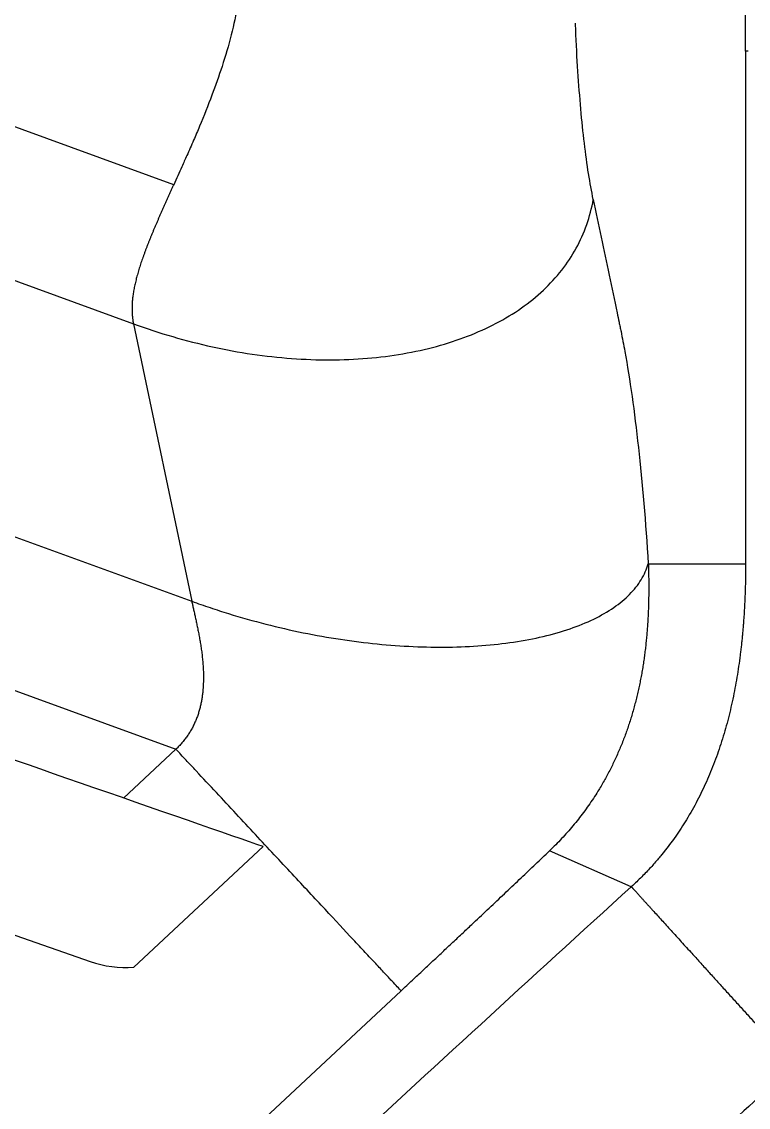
# Model space of a CAD drawing. Header units: inches. Extents: x 2 to 86, y -22 to 129.
# Drawn here: x 56.05 to 60.41, y 34.95 to 41.46 of the extents above; entities that cross this region are included whole.
import ezdxf

# ---------------------------------------------------------------- set-up
doc = ezdxf.new("R2010")
doc.units = ezdxf.units.IN
doc.header["$MEASUREMENT"] = 0
doc.layers.add('BDIM_CYAN', color=4, linetype='Continuous')

# ---------------------------------------------------------------- blocks, each defined once
blk = doc.blocks.new('2026 RHYTHM')
at = {"layer": 'BDIM_CYAN', "color": 3}
for p, q in [((54.5915, 39.4944), (51.2607, 40.7067)), ((49.4073, 40.4597), (54.3502, 38.6606)), ((58.0393, 40.2943), (58.023, 40.2943)), ((49.1528, 39.0163), (54.7001, 36.9972)), ((54.3502, 38.6606), (54.7001, 36.9972)), ((57.4392, 37.2208), (58.0229, 37.2208)), ((51.8473, 37.114), (54.6048, 36.1103)), ((54.6048, 36.1103), (54.2907, 35.8173)), ((54.3526, 34.8033), (55.1282, 35.5266)), ((57.3373, 35.2857), (56.847, 35.5016)), ((49.2177, 28.3786), (55.9556, 34.6618))]:
    blk.add_line(p, q, dxfattribs=at)
at = {"layer": 'BDIM_CYAN', "color": 3, "flags": 128}
blk.add_lwpolyline([(58.023, 40.2943), (58.023, 41.3541), (58.023, 43.243)], dxfattribs=at)
at = {"layer": 'BDIM_CYAN', "color": 3}
for points, knots in [([(55.0055, 40.7895), (55.0047, 40.7807), (55.0032, 40.763), (55.0004, 40.7364), (54.9973, 40.7097), (54.9939, 40.6829), (54.9901, 40.6559), (54.986, 40.6289), (54.9815, 40.6017), (54.9676, 40.5226), (54.9378, 40.3888), (54.8848, 40.2077), (54.8203, 40.0251), (54.7615, 39.8783), (54.71, 39.758), (54.6743, 39.6771), (54.6342, 39.5883), (54.6078, 39.5302), (54.5915, 39.4944)], [0, 0, 0, 0, 0.019435, 0.038982, 0.058645, 0.078426, 0.098328, 0.118355, 0.138508, 0.158792, 0.294625, 0.439168, 0.572536, 0.719574, 0.78621, 0.859788, 0.913696, 1, 1, 1, 1]), ([(57.109, 39.4053), (57.0993, 39.4553), (57.08, 39.5552), (57.0551, 39.7399), (57.0336, 39.9455), (57.0165, 40.1753), (57.0062, 40.3497), (57.0032, 40.4499), (57.0028, 40.4624)], [0, 0, 0, 0, 0.192427, 0.384852, 0.57728, 0.769706, 0.971281, 1, 1, 1, 1]), ([(58.023, 40.2943), (58.023, 40.2389), (58.023, 40.1108), (58.023, 39.9029), (58.023, 39.7022), (58.023, 39.5056), (58.023, 39.3037), (58.023, 39.0475), (58.0229, 38.7225), (58.0229, 38.3655), (58.0229, 38.0141), (58.0229, 37.7247), (58.023, 37.4989), (58.0229, 37.3381), (58.0229, 37.2526), (58.0229, 37.2208)], [0, 0, 0, 0, 0.054102, 0.125, 0.202962, 0.25, 0.316831, 0.400125, 0.5, 0.634078, 0.748591, 0.84298, 0.916578, 0.968979, 1, 1, 1, 1]), ([(54.5915, 39.4944), (54.5888, 39.4884), (54.5833, 39.4764), (54.5752, 39.4584), (54.567, 39.4405), (54.5589, 39.4225), (54.5508, 39.4046), (54.5428, 39.3867), (54.5348, 39.3688), (54.5268, 39.3509), (54.5189, 39.3331), (54.5111, 39.3154), (54.5033, 39.2976), (54.4956, 39.28), (54.4881, 39.2624), (54.4805, 39.2449), (54.4731, 39.2274), (54.4658, 39.21), (54.4587, 39.1928), (54.4516, 39.1756), (54.4447, 39.1584), (54.4379, 39.1414), (54.4313, 39.1245), (54.4249, 39.1077), (54.4186, 39.091), (54.4125, 39.0744), (54.4066, 39.058), (54.4009, 39.0416), (54.3954, 39.0254), (54.3901, 39.0093), (54.3851, 38.9934), (54.3803, 38.9776), (54.3757, 38.9619), (54.3714, 38.9464), (54.3674, 38.9311), (54.3636, 38.916), (54.3601, 38.901), (54.3568, 38.8862), (54.3539, 38.8715), (54.3512, 38.8571), (54.3489, 38.8428), (54.3463, 38.8244), (54.3437, 38.8022), (54.3419, 38.7764), (54.3413, 38.7515), (54.3417, 38.7274), (54.3434, 38.7042), (54.3461, 38.6818), (54.3488, 38.6677), (54.3502, 38.6606)], [0, 0, 0, 0, 0.018692, 0.037386, 0.056082, 0.074779, 0.093478, 0.112178, 0.130879, 0.14958, 0.168282, 0.186985, 0.205688, 0.224391, 0.243094, 0.261798, 0.280501, 0.299204, 0.317906, 0.336607, 0.355307, 0.374006, 0.392704, 0.411401, 0.430097, 0.448794, 0.467491, 0.486189, 0.50489, 0.523592, 0.542296, 0.561, 0.579704, 0.598406, 0.617107, 0.635807, 0.654504, 0.673199, 0.691893, 0.710585, 0.729276, 0.747968, 0.78396, 0.819957, 0.85596, 0.891968, 0.92798, 0.963992, 1, 1, 1, 1]), ([(54.3502, 38.6606), (54.4278, 38.6323), (54.585, 38.5808), (54.9035, 38.4995), (55.3023, 38.4408), (55.7605, 38.4422), (56.1783, 38.5143), (56.478, 38.63), (56.681, 38.7531), (56.8131, 38.8597), (56.9233, 38.9796), (57.0106, 39.1113), (57.074, 39.2534), (57.1, 39.3539), (57.109, 39.4053)], [0, 0, 0, 0, 0.0625, 0.125, 0.25, 0.375, 0.5, 0.625, 0.6875, 0.75, 0.8125, 0.875, 0.9375, 1, 1, 1, 1]), ([(57.109, 39.4053), (57.1248, 39.3299), (57.1566, 39.1792), (57.2041, 38.9531), (57.2398, 38.7834), (57.2616, 38.6798), (57.2695, 38.6421), (57.2815, 38.5857), (57.3066, 38.4562), (57.3425, 38.231), (57.3933, 37.8226), (57.4233, 37.4697), (57.4392, 37.2208)], [0, 0, 0, 0, 0.125, 0.25, 0.375, 0.40625, 0.421875, 0.4375, 0.5, 0.625, 0.75, 1, 1, 1, 1]), ([(54.7001, 36.9972), (54.7366, 36.9839), (54.81, 36.9583), (54.9578, 36.9107), (55.2186, 36.8372), (55.5933, 36.7612), (56.033, 36.7176), (56.4478, 36.723), (56.7576, 36.769), (56.973, 36.8304), (57.1154, 36.8884), (57.2356, 36.9577), (57.3314, 37.037), (57.401, 37.125), (57.4294, 37.1883), (57.4392, 37.2208)], [0, 0, 0, 0, 0.03125, 0.0625, 0.125, 0.25, 0.375, 0.5, 0.625, 0.6875, 0.75, 0.8125, 0.875, 0.9375, 1, 1, 1, 1]), ([(57.4392, 37.2208), (57.4396, 37.2092), (57.4404, 37.1861), (57.4412, 37.1512), (57.4417, 37.1163), (57.4419, 37.0814), (57.4418, 37.0464), (57.4413, 37.0114), (57.4404, 36.9764), (57.4392, 36.9413), (57.4376, 36.9062), (57.4356, 36.8711), (57.4333, 36.836), (57.4304, 36.8009), (57.4272, 36.7658), (57.4235, 36.7307), (57.4194, 36.6956), (57.4148, 36.6605), (57.4097, 36.6255), (57.4041, 36.5905), (57.398, 36.5555), (57.3914, 36.5207), (57.3842, 36.4859), (57.3765, 36.4512), (57.3683, 36.4166), (57.3595, 36.3821), (57.3502, 36.3478), (57.3402, 36.3136), (57.3297, 36.2795), (57.3186, 36.2457), (57.3068, 36.212), (57.2945, 36.1785), (57.2816, 36.1452), (57.268, 36.1122), (57.2538, 36.0794), (57.239, 36.0469), (57.2236, 36.0147), (57.2076, 35.9827), (57.1909, 35.9511), (57.1736, 35.9198), (57.1557, 35.8888), (57.1345, 35.8538), (57.1097, 35.815), (57.0809, 35.7727), (57.0509, 35.7312), (57.0197, 35.6905), (56.9874, 35.6508), (56.9539, 35.612), (56.9194, 35.5742), (56.8838, 35.5373), (56.8593, 35.5135), (56.847, 35.5016)], [0, 0, 0, 0, 0.018912, 0.037828, 0.056745, 0.075662, 0.094578, 0.113491, 0.132402, 0.15131, 0.170216, 0.18912, 0.208023, 0.226925, 0.245829, 0.264735, 0.283644, 0.302555, 0.321466, 0.340378, 0.35929, 0.378201, 0.397111, 0.416021, 0.434929, 0.453837, 0.472745, 0.491652, 0.510559, 0.529466, 0.548374, 0.567282, 0.586191, 0.605101, 0.624012, 0.642923, 0.661835, 0.680748, 0.699661, 0.718573, 0.737484, 0.756393, 0.783456, 0.810518, 0.837583, 0.864652, 0.891727, 0.918803, 0.945865, 0.972912, 1, 1, 1, 1]), ([(58.0229, 37.2208), (58.0229, 37.2106), (58.0229, 37.1901), (58.0226, 37.1595), (58.0221, 37.1288), (58.0215, 37.0982), (58.0207, 37.0677), (58.0196, 37.0372), (58.0184, 37.0067), (58.017, 36.9763), (58.0153, 36.9459), (58.0135, 36.9156), (58.0114, 36.8853), (58.0091, 36.855), (58.0066, 36.8247), (58.0039, 36.7945), (58.0009, 36.7644), (57.9977, 36.7342), (57.9942, 36.7041), (57.9862, 36.6395), (57.9718, 36.5413), (57.9471, 36.4108), (57.9167, 36.2825), (57.8805, 36.1568), (57.8379, 36.034), (57.7894, 35.9158), (57.7335, 35.8), (57.6721, 35.691), (57.601, 35.5822), (57.5426, 35.5049), (57.4988, 35.4524), (57.4769, 35.4271), (57.4531, 35.4007), (57.4274, 35.3732), (57.3995, 35.3447), (57.3694, 35.3153), (57.3482, 35.2957), (57.3373, 35.2857)], [0, 0, 0, 0, 0.014226, 0.028437, 0.042636, 0.056823, 0.071001, 0.085171, 0.099337, 0.1135, 0.127662, 0.141825, 0.155993, 0.170168, 0.184351, 0.198545, 0.212753, 0.226977, 0.241219, 0.255481, 0.318773, 0.381748, 0.444575, 0.507442, 0.56949, 0.631464, 0.691175, 0.754184, 0.810363, 0.876407, 0.891157, 0.906843, 0.923485, 0.941103, 0.959716, 0.979342, 1, 1, 1, 1]), ([(54.7001, 36.9972), (54.7009, 36.9936), (54.7024, 36.9863), (54.7049, 36.975), (54.7074, 36.9633), (54.71, 36.9514), (54.7127, 36.9392), (54.7155, 36.9267), (54.7183, 36.9139), (54.7212, 36.9008), (54.7241, 36.8875), (54.727, 36.8739), (54.73, 36.8601), (54.7329, 36.846), (54.7358, 36.8317), (54.7387, 36.8172), (54.7416, 36.8025), (54.7444, 36.7875), (54.7472, 36.7723), (54.7499, 36.7569), (54.7525, 36.7414), (54.7549, 36.7256), (54.7573, 36.7096), (54.7595, 36.6935), (54.7615, 36.6771), (54.7634, 36.6606), (54.7651, 36.6439), (54.7665, 36.6271), (54.7678, 36.6101), (54.7688, 36.5929), (54.7695, 36.5755), (54.77, 36.558), (54.7702, 36.5404), (54.77, 36.5226), (54.7695, 36.5048), (54.7686, 36.4867), (54.7672, 36.4667), (54.765, 36.4447), (54.7618, 36.4207), (54.7578, 36.3966), (54.7528, 36.3725), (54.7468, 36.3485), (54.7397, 36.3245), (54.7315, 36.3008), (54.7221, 36.2773), (54.7115, 36.2542), (54.6998, 36.2315), (54.6868, 36.2094), (54.6727, 36.188), (54.6573, 36.1673), (54.6409, 36.1473), (54.6235, 36.1282), (54.6111, 36.1163), (54.6048, 36.1103)], [0, 0, 0, 0, 0.017855, 0.035707, 0.053557, 0.071407, 0.089259, 0.107113, 0.124969, 0.142828, 0.160691, 0.178556, 0.196423, 0.214292, 0.232162, 0.250032, 0.267901, 0.285769, 0.303635, 0.321499, 0.33936, 0.35722, 0.375076, 0.39293, 0.410781, 0.428631, 0.446478, 0.464326, 0.482174, 0.500024, 0.517879, 0.535736, 0.553594, 0.571451, 0.589309, 0.607167, 0.62503, 0.64848, 0.67193, 0.695371, 0.718801, 0.742229, 0.765667, 0.789114, 0.812555, 0.835985, 0.859405, 0.882824, 0.90625, 0.929684, 0.953122, 0.976562, 1, 1, 1, 1]), ([(55.1282, 35.5266), (54.7629, 35.6534), (53.2087, 36.193), (53.2087, 36.193), (53.0616, 36.2447), (52.8978, 36.2411), (52.7536, 36.1831), (52.7536, 36.1831), (51.1208, 35.5146), (51.1208, 35.5146), (51.0318, 35.4788), (50.9307, 35.4766), (50.8398, 35.5085), (50.8398, 35.5085), (48.8394, 36.211), (48.8394, 36.211), (48.6923, 36.2627), (48.5285, 36.2591), (48.3843, 36.2011), (48.3843, 36.2011), (46.7574, 35.5465), (46.7574, 35.5465), (46.6684, 35.5107), (46.5673, 35.5085), (46.4764, 35.5404), (46.4764, 35.5404), (44.4807, 36.2333), (44.4807, 36.2333), (44.3336, 36.285), (44.1698, 36.2814), (44.0256, 36.2234), (44.0256, 36.2234), (42.3995, 35.5519), (42.3995, 35.5519), (42.3104, 35.5161), (42.2093, 35.5139), (42.1185, 35.5458), (42.1185, 35.5458), (40.1181, 36.2483), (40.1181, 36.2483), (39.9709, 36.3), (39.8072, 36.2965), (39.663, 36.2385), (39.663, 36.2385), (38.0361, 35.5838), (38.0361, 35.5838), (37.947, 35.548), (37.8459, 35.5458), (37.7551, 35.5777), (37.7551, 35.5777), (35.7594, 36.2706), (35.7594, 36.2706), (35.6123, 36.3223), (35.4485, 36.3188), (35.3043, 36.2607), (35.3043, 36.2607), (33.6715, 35.5922), (33.6715, 35.5922), (33.5825, 35.5564), (33.4814, 35.5542), (33.3905, 35.5861), (33.3905, 35.5861), (31.3901, 36.2886), (31.3901, 36.2886), (31.243, 36.3403), (31.0792, 36.3368), (30.935, 36.2787), (30.935, 36.2787), (29.3081, 35.6241), (29.3081, 35.6241), (29.2191, 35.5883), (29.1179, 35.5861), (29.0271, 35.618), (29.0271, 35.618), (28.713, 35.7271), (28.334, 35.8587)], [0.0886599, 0.0886599, 0.0886599, 0.0886599, 0.1014493, 0.1014493, 0.1014493, 0.115942, 0.115942, 0.115942, 0.1304348, 0.1304348, 0.1304348, 0.1449275, 0.1449275, 0.1449275, 0.1594203, 0.1594203, 0.1594203, 0.173913, 0.173913, 0.173913, 0.1884058, 0.1884058, 0.1884058, 0.2028986, 0.2028986, 0.2028986, 0.2173913, 0.2173913, 0.2173913, 0.2318841, 0.2318841, 0.2318841, 0.2463768, 0.2463768, 0.2463768, 0.2608696, 0.2608696, 0.2608696, 0.2753623, 0.2753623, 0.2753623, 0.2898551, 0.2898551, 0.2898551, 0.3043478, 0.3043478, 0.3043478, 0.3188406, 0.3188406, 0.3188406, 0.3333333, 0.3333333, 0.3333333, 0.3478261, 0.3478261, 0.3478261, 0.3623188, 0.3623188, 0.3623188, 0.3768116, 0.3768116, 0.3768116, 0.3913043, 0.3913043, 0.3913043, 0.4057971, 0.4057971, 0.4057971, 0.4202899, 0.4202899, 0.4202899, 0.4347826, 0.4347826, 0.4347826, 0.4405322, 0.4405322, 0.4405322, 0.4405322]), ([(55.9556, 34.6618), (55.9499, 34.6679), (55.935, 34.6839), (55.902, 34.7193), (55.8586, 34.7658), (55.8051, 34.8231), (55.7421, 34.8907), (55.646, 34.9938), (55.5045, 35.1455), (55.306, 35.3584), (55.0851, 35.5953), (54.8882, 35.8064), (54.747, 35.9578), (54.6658, 36.0449), (54.6252, 36.0885), (54.6048, 36.1103)], [0, 0, 0, 0, 0.0625, 0.125, 0.1875, 0.25, 0.3125, 0.375, 0.5, 0.625, 0.75, 0.875, 0.9375, 0.96875, 1, 1, 1, 1]), ([(28.8968, 35.1776), (29.3755, 35.3689), (30.0054, 35.6207), (30.0054, 35.6207), (30.0942, 35.6564), (30.1951, 35.6587), (30.2858, 35.627), (30.2858, 35.627), (32.271, 34.9331), (32.271, 34.9331), (32.4179, 34.8818), (32.5813, 34.8854), (32.7252, 34.9433), (32.7252, 34.9433), (34.3747, 35.6027), (34.3747, 35.6027), (34.4635, 35.6384), (34.5644, 35.6407), (34.6551, 35.609), (34.6551, 35.609), (36.6403, 34.9151), (36.6403, 34.9151), (36.7872, 34.8637), (36.9506, 34.8674), (37.0945, 34.9253), (37.0945, 34.9253), (38.7334, 35.5804), (38.7334, 35.5804), (38.8222, 35.6161), (38.9231, 35.6184), (39.0138, 35.5867), (39.0138, 35.5867), (40.999, 34.8928), (40.999, 34.8928), (41.1459, 34.8415), (41.3093, 34.8451), (41.4532, 34.903), (41.4532, 34.903), (43.096, 35.5654), (43.096, 35.5654), (43.1848, 35.6011), (43.2857, 35.6034), (43.3764, 35.5716), (43.3764, 35.5716), (45.3616, 34.8778), (45.3616, 34.8778), (45.5086, 34.8264), (45.672, 34.8301), (45.8158, 34.888), (45.8158, 34.888), (47.4547, 35.5431), (47.4547, 35.5431), (47.5435, 35.5788), (47.6444, 35.5811), (47.7351, 35.5494), (47.7351, 35.5494), (49.7203, 34.8555), (49.7203, 34.8555), (49.8672, 34.8041), (50.0306, 34.8078), (50.1745, 34.8657), (50.1745, 34.8657), (51.824, 35.5251), (51.824, 35.5251), (51.9128, 35.5608), (52.0137, 35.5631), (52.1044, 35.5313), (52.1044, 35.5313), (54.0896, 34.8375), (54.0896, 34.8375), (54.1741, 34.8079), (54.2641, 34.7966), (54.3526, 34.8033)], [0.5707255, 0.5707255, 0.5707255, 0.5707255, 0.5797101, 0.5797101, 0.5797101, 0.5942029, 0.5942029, 0.5942029, 0.6086957, 0.6086957, 0.6086957, 0.6231884, 0.6231884, 0.6231884, 0.6376812, 0.6376812, 0.6376812, 0.6521739, 0.6521739, 0.6521739, 0.6666667, 0.6666667, 0.6666667, 0.6811594, 0.6811594, 0.6811594, 0.6956522, 0.6956522, 0.6956522, 0.7101449, 0.7101449, 0.7101449, 0.7246377, 0.7246377, 0.7246377, 0.7391304, 0.7391304, 0.7391304, 0.7536232, 0.7536232, 0.7536232, 0.7681159, 0.7681159, 0.7681159, 0.7826087, 0.7826087, 0.7826087, 0.7971014, 0.7971014, 0.7971014, 0.8115942, 0.8115942, 0.8115942, 0.826087, 0.826087, 0.826087, 0.8405797, 0.8405797, 0.8405797, 0.8550725, 0.8550725, 0.8550725, 0.8695652, 0.8695652, 0.8695652, 0.884058, 0.884058, 0.884058, 0.8985507, 0.8985507, 0.8985507, 0.9068851, 0.9068851, 0.9068851, 0.9068851]), ([(55.9556, 34.6618), (55.9782, 34.683), (56.0232, 34.7249), (56.0898, 34.7871), (56.1551, 34.8482), (56.219, 34.908), (56.2815, 34.9667), (56.3427, 35.0241), (56.4141, 35.0913), (56.4955, 35.1679), (56.5865, 35.254), (56.6753, 35.3381), (56.762, 35.4205), (56.8189, 35.4747), (56.847, 35.5016)], [0, 0, 0, 0, 0.075893, 0.150295, 0.223208, 0.294634, 0.364574, 0.433029, 0.500002, 0.604598, 0.706885, 0.806875, 0.904576, 1, 1, 1, 1]), ([(50.2476, 28.599), (51.4062, 29.7328), (52.5763, 30.8569), (54.9395, 33.0859), (56.1325, 34.1907), (57.3373, 35.2857)], [0, 0, 0, 0, 0.5, 0.5, 1, 1, 1, 1]), ([(57.3373, 35.2857), (57.338, 35.285), (57.3393, 35.2835), (57.3416, 35.281), (57.3441, 35.2782), (57.3468, 35.2752), (57.3498, 35.272), (57.3529, 35.2685), (57.3563, 35.2648), (57.3598, 35.2609), (57.3635, 35.2568), (57.3674, 35.2525), (57.3714, 35.2481), (57.3756, 35.2434), (57.3799, 35.2387), (57.3844, 35.2338), (57.3889, 35.2288), (57.3936, 35.2236), (57.3984, 35.2183), (57.4033, 35.213), (57.4083, 35.2075), (57.4133, 35.202), (57.4184, 35.1963), (57.4236, 35.1906), (57.4289, 35.1849), (57.4342, 35.1791), (57.4395, 35.1732), (57.4449, 35.1673), (57.4503, 35.1614), (57.4557, 35.1555), (57.4749, 35.1343), (57.5106, 35.0952), (57.5672, 35.0329), (57.6282, 34.9656), (57.6793, 34.9094), (57.7177, 34.8672), (57.7421, 34.8403), (57.767, 34.8129), (57.7922, 34.7851), (57.8177, 34.757), (57.8435, 34.7285), (57.8696, 34.6998), (57.8959, 34.6709), (57.9224, 34.6417), (57.9489, 34.6125), (57.9756, 34.5831), (58.0023, 34.5537), (58.029, 34.5244), (58.0557, 34.495), (58.0822, 34.4658), (58.1087, 34.4368), (58.135, 34.4079), (58.161, 34.3792), (58.1869, 34.3509), (58.2124, 34.3228), (58.2376, 34.2951), (58.2624, 34.2679), (58.2868, 34.241), (58.3027, 34.2236), (58.3107, 34.2148)], [0, 0, 0, 0, 0.010658, 0.021193, 0.031607, 0.041897, 0.052066, 0.062112, 0.072036, 0.081837, 0.091517, 0.101073, 0.110508, 0.11982, 0.12901, 0.138078, 0.147023, 0.155846, 0.164547, 0.173125, 0.181581, 0.189915, 0.198127, 0.206216, 0.214183, 0.222028, 0.229751, 0.237351, 0.244829, 0.252185, 0.259419, 0.321675, 0.38259, 0.442169, 0.500414, 0.521292, 0.542163, 0.563026, 0.583883, 0.604733, 0.625577, 0.646415, 0.667247, 0.688073, 0.708894, 0.729711, 0.750522, 0.77133, 0.792133, 0.812933, 0.833728, 0.854521, 0.875311, 0.896097, 0.916882, 0.937664, 0.958444, 0.979223, 1, 1, 1, 1]), ([(58.3107, 34.2148), (57.9916, 33.9236), (57.6734, 33.6318), (57.0384, 33.047), (56.7216, 32.754), (55.7734, 31.8733), (55.1441, 31.2837), (53.8913, 30.0998), (53.2677, 29.5054), (52.4917, 28.7592), (52.3367, 28.6098), (52.027, 28.3108), (51.8724, 28.1611), (51.4088, 27.7115), (51.1005, 27.4111), (50.793, 27.1102)], [0, 0, 0, 0, 0.125, 0.125, 0.25, 0.25, 0.5, 0.5, 0.75, 0.75, 0.8125, 0.8125, 0.875, 0.875, 1, 1, 1, 1])]:
    blk.add_open_spline(points, degree=3, knots=knots, dxfattribs=at)

msp = doc.modelspace()

# ---------------------------------------------------------------- block references
msp.add_blockref('2026 RHYTHM', (2.3733, 0.9854))

doc.saveas('drawing.dxf')
